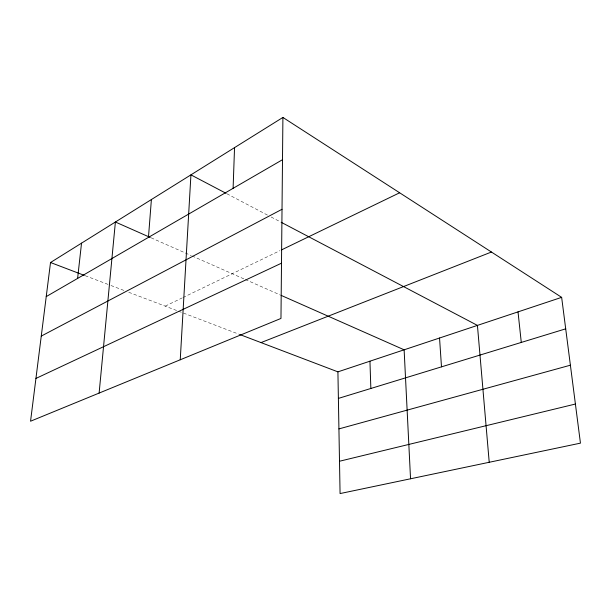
<?xml version="1.0" encoding="UTF-8"?>
<svg xmlns="http://www.w3.org/2000/svg" width="611" height="611" viewBox="0 0 611 611"><rect width="100%" height="100%" fill="white"/><g stroke="black" fill="none" stroke-linecap="round" stroke-linejoin="round"><path stroke-width="0.46" stroke-dasharray="3.06 2.29" d="M165.191 306.142L182.139 297.947M182.987 297.534L279.899 250.678M85.189 275.706L108.3 284.497M110.973 285.513L125.194 290.92M128.745 292.279L177.549 310.846M178.435 311.182L238.702 334.11M151.123 237.824L191.22 255.574M192.091 255.963L244.438 279.128M245.309 279.517L280.189 294.953M226.864 193.748L267.801 215.255M271.139 217.004L280.327 221.831"/><path stroke-width="0.92" d="M282.908 117.434L280.968 318.438L30.55 421.223L50.522 262.516L282.908 117.434L561.646 297.351L580.45 443.143L340.075 493.566L337.914 371.855L239.596 334.446M233.104 188.325L234.54 147.633M180.245 359.78L190.93 174.861L226.032 193.305M148.458 237.366L151.391 199.545M99.119 393.079L115.395 222.014L150.253 237.442M77.605 278.425L81.53 243.155M46.23 296.602L282.503 159.708M41.265 336.096L282.022 209.29M281.595 249.853L399.632 192.778M35.934 378.438L281.503 263.181M261.004 342.595L491.435 252.03M337.914 371.855L561.646 297.351M338.387 398.41L565.71 328.833M338.929 428.899L570.399 365.202M339.502 461.236L575.409 404.039M50.522 262.516L84.303 275.37M281.068 295.342L404.123 349.805L410.546 478.78M281.159 222.274L477.428 325.396L489.22 462.275M518.021 311.877L521.282 342.435M439.546 338.005L441.486 366.86M369.945 361.185L370.854 388.474"/></g></svg>
